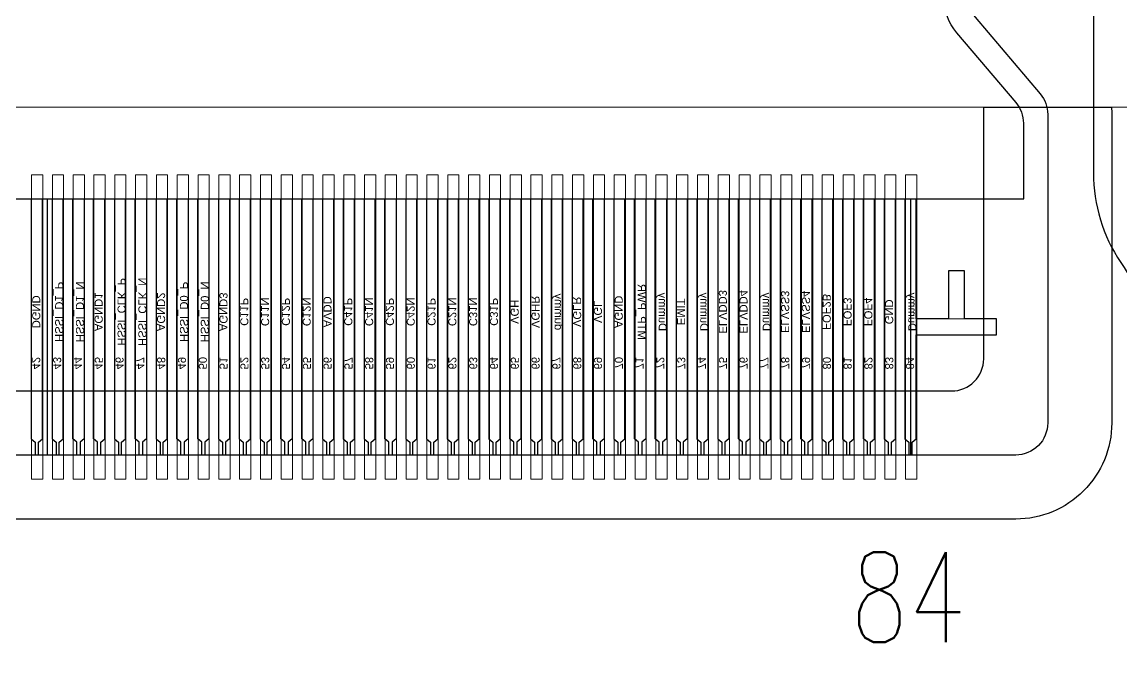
# Model space of a CAD drawing. Header units: millimetres. Extents: x 2678 to 7528, y -1679 to -1155.
# Drawn here: x 3652.85 to 3659.71, y -1283.55 to -1279.49 of the extents above; entities that cross this region are included whole.
import ezdxf
from ezdxf.enums import TextEntityAlignment as Align

# ---------------------------------------------------------------- set-up
doc = ezdxf.new("R2010")
doc.units = ezdxf.units.MM
for name, color, linetype in [('01 Copper', 3, 'Continuous'), ('03 Solder Resist', 6, 'Continuous'), ('06 Cutline', 4, 'Continuous'), ('09 Center_line', 1, 'Continuous'), ('13 OL no.', 190, 'Continuous'), ('14 OL name', 220, 'Continuous'), ('FPC-TP', 32, 'Continuous'), ('LCM-FPC', 30, 'Continuous')]:
    doc.layers.add(name, color=color, linetype=linetype)
doc.layers.add('Dim', color=3, linetype='Continuous', lineweight=13)
doc.styles.add('CCN-1', font='', dxfattribs={"width": 0.85})
doc.styles.get("Standard").update_dxf_attribs({"font": 'arial.ttf'})
doc.styles.add('W0$08', font='simplex', dxfattribs={"width": 0.75})
doc.styles.get('CCN-1').set_extended_font_data('SimSun')
doc.dimstyles.new('DIM-CCN', dxfattribs={"dimscale": 0.9, "dimtxt": 1.7, "dimasz": 1.2, "dimexe": 1.5, "dimexo": 0.5, "dimgap": 0.3, "dimtad": 1, "dimzin": 0, "dimdsep": 46, "dimtxsty": 'CCN-1', "dimblk": 'OPEN30', "dimcen": 0.05, "dimclrd": 256, "dimclre": 256, "dimclrt": 7, "dimadec": 0, "dimazin": 0, "dimtfac": 1, "dimtofl": 0, "dimtmove": 0, "dimatfit": 3, "dimldrblk": 'OPEN30', "dimfxl": 1, "dimtolj": 1, "dimtzin": 0, "dimlwd": -1, "dimlwe": -1, "dimarcsym": 0})

# ---------------------------------------------------------------- blocks, each defined once
blk = doc.blocks.new('WQT3T')
at = {"layer": '01 Copper'}
for points in [[(3327.157, -688.1193), (3327.157, -688.0393), (3327.132, -688.0193), (3327.132, -687.3693), (3326.6298, -687.3693), (3326.6298, -687.2693), (3326.8298, -687.2693), (3326.8298, -686.9693), (3326.9298, -686.9693), (3326.9298, -687.2693), (3327.132, -687.2693), (3327.132, -686.5193)], [(3327.202, -686.5193), (3327.202, -688.0193), (3327.177, -688.0393), (3327.177, -688.1193)], [(3327.2869, -688.1193), (3327.2869, -688.0393), (3327.2619, -688.0193), (3327.2619, -686.5193)], [(3327.3319, -686.5193), (3327.3319, -688.0193), (3327.3069, -688.0393), (3327.3069, -688.1193)], [(3327.4169, -688.1193), (3327.4169, -688.0393), (3327.3919, -688.0193), (3327.3919, -686.5193)], [(3327.4369, -688.1193), (3327.4369, -688.0393), (3327.4619, -688.0193), (3327.4619, -686.5193)], [(3327.5468, -688.1193), (3327.5468, -688.0393), (3327.5218, -688.0193), (3327.5218, -686.5193)], [(3327.5918, -686.5193), (3327.5918, -688.0193), (3327.5668, -688.0393), (3327.5668, -688.1193)], [(3327.6768, -688.1193), (3327.6768, -688.0393), (3327.6518, -688.0193), (3327.6518, -686.5193)], [(3327.7218, -686.5193), (3327.7218, -688.0193), (3327.6968, -688.0393), (3327.6968, -688.1193)], [(3327.8067, -688.1193), (3327.8067, -688.0393), (3327.7817, -688.0193), (3327.7817, -686.5193)], [(3327.8267, -688.1193), (3327.8267, -688.0393), (3327.8517, -688.0193), (3327.8517, -686.5193)], [(3327.9117, -686.5193), (3327.9117, -688.0193), (3327.9367, -688.0393), (3327.9367, -688.1193)], [(3327.9817, -686.5193), (3327.9817, -688.0193), (3327.9567, -688.0393), (3327.9567, -688.1193)], [(3328.0666, -688.1193), (3328.0666, -688.0393), (3328.0416, -688.0193), (3328.0416, -686.5193)], [(3328.1116, -686.5193), (3328.1116, -688.0193), (3328.0866, -688.0393), (3328.0866, -688.1193)], [(3328.1716, -686.5193), (3328.1716, -688.0193), (3328.1966, -688.0393), (3328.1966, -688.1193)], [(3328.2166, -688.1193), (3328.2166, -688.0393), (3328.2416, -688.0193), (3328.2416, -686.5193)], [(3328.3016, -686.5193), (3328.3016, -688.0193), (3328.3266, -688.0393), (3328.3266, -688.1193)], [(3328.3716, -686.5193), (3328.3716, -688.0193), (3328.3466, -688.0393), (3328.3466, -688.1193)], [(3328.4565, -688.1193), (3328.4565, -688.0393), (3328.4315, -688.0193), (3328.4315, -686.5193)], [(3328.5015, -686.5193), (3328.5015, -688.0193), (3328.4765, -688.0393), (3328.4765, -688.1193)], [(3328.5615, -686.5193), (3328.5615, -688.0193), (3328.5865, -688.0393), (3328.5865, -688.1193)], [(3328.6315, -686.5193), (3328.6315, -688.0193), (3328.6065, -688.0393), (3328.6065, -688.1193)], [(3328.6914, -686.5193), (3328.6914, -688.0193), (3328.7164, -688.0393), (3328.7164, -688.1193)], [(3328.7364, -688.1193), (3328.7364, -688.0393), (3328.7614, -688.0193), (3328.7614, -686.5193)], [(3328.8214, -686.5193), (3328.8214, -688.0193), (3328.8464, -688.0393), (3328.8464, -688.1193)], [(3328.8664, -688.1193), (3328.8664, -688.0393), (3328.8914, -688.0193), (3328.8914, -686.5193)], [(3328.9763, -688.1193), (3328.9763, -688.0393), (3328.9513, -688.0193), (3328.9513, -686.5193)], [(3329.0213, -686.5193), (3329.0213, -688.0193), (3328.9963, -688.0393), (3328.9963, -688.1193)], [(3329.0813, -686.5193), (3329.0813, -688.0193), (3329.1063, -688.0393), (3329.1063, -688.1193)], [(3329.1263, -688.1193), (3329.1263, -688.0393), (3329.1513, -688.0193), (3329.1513, -686.5193)], [(3329.2362, -688.1193), (3329.2362, -688.0393), (3329.2112, -688.0193), (3329.2112, -686.5193)], [(3329.2812, -686.5193), (3329.2812, -688.0193), (3329.2562, -688.0393), (3329.2562, -688.1193)], [(3329.3662, -688.1193), (3329.3662, -688.0393), (3329.3412, -688.0193), (3329.3412, -686.5193)], [(3329.4112, -686.5193), (3329.4112, -688.0193), (3329.3862, -688.0393), (3329.3862, -688.1193)], [(3329.4961, -688.1193), (3329.4961, -688.0393), (3329.4711, -688.0193), (3329.4711, -686.5193)], [(3329.5411, -686.5193), (3329.5411, -688.0193), (3329.5161, -688.0393), (3329.5161, -688.1193)], [(3329.6011, -686.5193), (3329.6011, -688.0193), (3329.6261, -688.0393), (3329.6261, -688.1193)], [(3329.6461, -688.1193), (3329.6461, -688.0393), (3329.6711, -688.0193), (3329.6711, -686.5193)], [(3329.7561, -688.1193), (3329.7561, -688.0393), (3329.7311, -688.0193), (3329.7311, -686.5193)], [(3329.8011, -686.5193), (3329.8011, -688.0193), (3329.7761, -688.0393), (3329.7761, -688.1193)], [(3329.886, -688.1193), (3329.886, -688.0393), (3329.861, -688.0193), (3329.861, -686.5193)], [(3329.931, -686.5193), (3329.931, -688.0193), (3329.906, -688.0393), (3329.906, -688.1193)], [(3330.016, -688.1193), (3330.016, -688.0393), (3329.991, -688.0193), (3329.991, -686.5193)], [(3330.061, -686.5193), (3330.061, -688.0193), (3330.036, -688.0393), (3330.036, -688.1193)], [(3330.1459, -688.1193), (3330.1459, -688.0393), (3330.1209, -688.0193), (3330.1209, -686.5193)], [(3330.1909, -686.5193), (3330.1909, -688.0193), (3330.1659, -688.0393), (3330.1659, -688.1193)], [(3330.2759, -688.1193), (3330.2759, -688.0393), (3330.2509, -688.0193), (3330.2509, -686.5193)], [(3330.3209, -686.5193), (3330.3209, -688.0193), (3330.2959, -688.0393), (3330.2959, -688.1193)], [(3330.3808, -686.5193), (3330.3808, -688.0193), (3330.4058, -688.0393), (3330.4058, -688.1193)], [(3330.4258, -688.1193), (3330.4258, -688.0393), (3330.4508, -688.0193), (3330.4508, -686.5193)], [(3330.5358, -688.1193), (3330.5358, -688.0393), (3330.5108, -688.0193), (3330.5108, -686.5193)], [(3330.5808, -686.5193), (3330.5808, -688.0193), (3330.5558, -688.0393), (3330.5558, -688.1193)], [(3330.6657, -688.1193), (3330.6657, -688.0393), (3330.6407, -688.0193), (3330.6407, -686.5193)], [(3330.7107, -686.5193), (3330.7107, -688.0193), (3330.6857, -688.0393), (3330.6857, -688.1193)], [(3330.7957, -688.1193), (3330.7957, -688.0393), (3330.7707, -688.0193), (3330.7707, -686.5193)], [(3330.8407, -686.5193), (3330.8407, -688.0193), (3330.8157, -688.0393), (3330.8157, -688.1193)], [(3330.9006, -686.5193), (3330.9006, -688.0193), (3330.9256, -688.0393), (3330.9256, -688.1193)], [(3330.9456, -688.1193), (3330.9456, -688.0393), (3330.9706, -688.0193), (3330.9706, -686.5193)], [(3331.0306, -686.5193), (3331.0306, -688.0193), (3331.0556, -688.0393), (3331.0556, -688.1193)], [(3331.0756, -688.1193), (3331.0756, -688.0393), (3331.1006, -688.0193), (3331.1006, -686.5193)], [(3331.1856, -688.1193), (3331.1856, -688.0393), (3331.1606, -688.0193), (3331.1606, -686.5193)], [(3331.2306, -686.5193), (3331.2306, -688.0193), (3331.2056, -688.0393), (3331.2056, -688.1193)], [(3331.3155, -688.1193), (3331.3155, -688.0393), (3331.2905, -688.0193), (3331.2905, -686.5193)], [(3331.3605, -686.5193), (3331.3605, -688.0193), (3331.3355, -688.0393), (3331.3355, -688.1193)], [(3331.4205, -686.5193), (3331.4205, -688.0193), (3331.4455, -688.0393), (3331.4455, -688.1193)], [(3331.4905, -686.5193), (3331.4905, -688.0193), (3331.4655, -688.0393), (3331.4655, -688.1193)], [(3331.5504, -686.5193), (3331.5504, -688.0193), (3331.5754, -688.0393), (3331.5754, -688.1193)], [(3331.5954, -688.1193), (3331.5954, -688.0393), (3331.6204, -688.0193), (3331.6204, -686.5193)], [(3331.6804, -686.5193), (3331.6804, -688.0193), (3331.7054, -688.0393), (3331.7054, -688.1193)], [(3331.7254, -688.1193), (3331.7254, -688.0393), (3331.7504, -688.0193), (3331.7504, -686.5193)], [(3331.8353, -688.1193), (3331.8353, -688.0393), (3331.8103, -688.0193), (3331.8103, -686.5193)], [(3331.8803, -686.5193), (3331.8803, -688.0193), (3331.8553, -688.0393), (3331.8553, -688.1193)], [(3331.9403, -686.5193), (3331.9403, -688.0193), (3331.9653, -688.0393), (3331.9653, -688.1193)], [(3331.9853, -688.1193), (3331.9853, -688.0393), (3332.0103, -688.0193), (3332.0103, -686.5193)], [(3332.0952, -688.1193), (3332.0952, -688.0393), (3332.0702, -688.0193), (3332.0702, -686.5193)], [(3332.1402, -686.5193), (3332.1402, -688.0193), (3332.1152, -688.0393), (3332.1152, -688.1193)], [(3332.2252, -688.1193), (3332.2252, -688.0393), (3332.2002, -688.0193), (3332.2002, -686.5193)], [(3332.2452, -688.1193), (3332.2452, -688.0393), (3332.2702, -688.0193), (3332.2702, -686.5193)], [(3332.3301, -686.5193), (3332.3301, -688.0193), (3332.3551, -688.0393), (3332.3551, -688.1193)], [(3332.3751, -688.1193), (3332.3751, -688.0393), (3332.4001, -688.0193), (3332.4001, -686.5193)], [(3332.4851, -688.1193), (3332.4851, -688.0393), (3332.4601, -688.0193), (3332.4601, -686.5193)], [(3332.5301, -686.5193), (3332.5301, -688.0193), (3332.5051, -688.0393), (3332.5051, -688.1193)], [(3332.6151, -688.1193), (3332.6151, -688.0393), (3332.5901, -688.0193), (3332.5901, -686.5193)], [(3332.6601, -686.5193), (3332.6601, -688.0193), (3332.6351, -688.0393), (3332.6351, -688.1193)]]:
    blk.add_lwpolyline(points, dxfattribs=at)
at = {"layer": '03 Solder Resist'}
blk.add_lwpolyline([(3337.8701, -681.4615, 0.081869), (3337.8886, -681.5738), (3338.1495, -682.3437, -0.081869), (3338.1601, -682.4079), (3338.1601, -685.2564, 0.177691), (3338.2432, -685.4828), (3338.6126, -685.9184, -0.177691), (3338.6601, -686.0477), (3338.6601, -686.5193), (3326.4601, -686.5193), (3326.4601, -686.0477, -0.177691), (3326.5076, -685.9184), (3326.877, -685.4828, 0.177691), (3326.9601, -685.2564), (3326.9601, -682.4079, -0.081869), (3326.9707, -682.3437), (3327.2316, -681.5738, 0.081869), (3327.2501, -681.4615), (3327.2501, -679.0869), (3337.8701, -679.0869)], format="xyb", close=True, dxfattribs=at)
at = {"layer": '06 Cutline', "linetype": 'Continuous'}
blk.add_lwpolyline([(3338.0986, -678.5269), (3327.0216, -678.5269, 0.414214), (3326.9216, -678.6269), (3326.9216, -678.8392, 0.155127), (3326.9583, -678.9547), (3327.0634, -679.1033, -0.155127), (3327.1001, -679.2188), (3327.1001, -681.4615, -0.081869), (3327.0895, -681.5257), (3326.8207, -682.3189, 0.081869), (3326.8101, -682.3831), (3326.8101, -685.2564, -0.177691), (3326.7626, -685.3858), (3326.3576, -685.8633, 0.177691), (3326.3101, -685.9927), (3326.3101, -687.9193, 0.414214), (3326.5101, -688.1193), (3338.6101, -688.1193, 0.414214)], format="xyb", dxfattribs=at)
at = {"layer": '09 Center_line'}
blk.add_line((3327.167, -686.5193), (3327.167, -688.1191), dxfattribs=at)
at = {"layer": '09 Center_line', "color": 1, "linetype": 'Continuous'}
blk.add_line((3332.5601, -686.5193), (3332.5601, -688.1193), dxfattribs=at)
at = {"layer": '13 OL no.'}
for s, p in [('84', (3327.195, -687.5458)), ('83', (3327.3249, -687.5458)), ('82', (3327.4549, -687.5458)), ('81', (3327.5848, -687.5458)), ('80', (3327.7148, -687.5458)), ('79', (3327.8447, -687.5458)), ('78', (3327.9747, -687.5458)), ('77', (3328.1046, -687.5458)), ('76', (3328.2346, -687.5458)), ('75', (3328.3637, -687.5458)), ('74', (3328.4952, -687.5458)), ('73', (3328.6244, -687.5458)), ('72', (3328.7553, -687.5458)), ('71', (3328.8852, -687.5458)), ('70', (3329.0143, -687.5458)), ('69', (3329.1443, -687.5458)), ('68', (3329.2742, -687.5458)), ('67', (3329.4042, -687.5458)), ('66', (3329.5341, -687.5458)), ('65', (3329.6641, -687.5458)), ('64', (3329.7941, -687.5458)), ('63', (3329.924, -687.5458)), ('62', (3330.054, -687.5458)), ('61', (3330.1839, -687.5458)), ('60', (3330.3139, -687.5458)), ('59', (3330.4438, -687.5458)), ('58', (3330.5738, -687.5458)), ('57', (3330.7029, -687.5458)), ('56', (3330.8337, -687.5458)), ('55', (3330.9628, -687.5458)), ('54', (3331.0934, -687.5458)), ('53', (3331.2235, -687.5458)), ('52', (3331.3535, -687.5458)), ('51', (3331.4835, -687.5458)), ('50', (3331.6134, -687.5458)), ('49', (3331.7434, -687.5458)), ('48', (3331.8733, -687.5458)), ('47', (3332.0039, -687.5458)), ('46', (3332.1332, -687.5458)), ('45', (3332.263, -687.5458)), ('44', (3332.3938, -687.5458)), ('43', (3332.5231, -687.5458)), ('42', (3332.6539, -687.5458))]:
    blk.add_text(s, height=0.05, rotation=90, dxfattribs=at).set_placement(p, align=Align.CENTER)
at = {"layer": '14 OL name'}
for s, p in [('MTP_PWR', (3328.8711, -687.2251)), ('HSSI_D0_N', (3331.601, -687.2251)), ('HSSI_D0_P', (3331.731, -687.2251)), ('HSSI_CLK_N', (3331.9909, -687.2251)), ('HSSI_CLK_P', (3332.1209, -687.2251)), ('HSSI_D1_N', (3332.3808, -687.2251)), ('HSSI_D1_P', (3332.5107, -687.2251)), ('Dummy', (3327.1809, -687.2251)), ('FOF2B', (3327.7155, -687.2251)), ('ELVSS4', (3327.8454, -687.2251)), ('ELVSS3', (3327.9753, -687.2251)), ('Dummy', (3328.0906, -687.2251)), ('ELVDD4', (3328.2353, -687.2251)), ('ELVDD3', (3328.3645, -687.2251)), ('Dummy', (3328.4805, -687.2251)), ('Dummy', (3328.7404, -687.2251)), ('dummy', (3329.3901, -687.2251)), ('AGND3', (3331.4841, -687.2251)), ('AGND2', (3331.874, -687.2251)), ('AGND1', (3332.2638, -687.2251)), ('GND', (3327.3256, -687.2251)), ('FOF4', (3327.4556, -687.2251)), ('FOF3', (3327.5855, -687.2251)), ('EMIT', (3328.6251, -687.2251)), ('AGND', (3329.015, -687.2251)), ('VGL', (3329.1449, -687.2251)), ('VGLR', (3329.2749, -687.2251)), ('VGHR', (3329.5348, -687.2251)), ('VGH', (3329.6648, -687.2251)), ('C31P', (3329.7947, -687.2251)), ('C31N', (3329.9246, -687.2251)), ('C21N', (3330.0546, -687.2251)), ('C21P', (3330.1846, -687.2251)), ('C42N', (3330.3145, -687.2251)), ('C42P', (3330.4445, -687.2251)), ('C41N', (3330.5744, -687.2251)), ('C41P', (3330.7044, -687.2251)), ('AVDD', (3330.8343, -687.2251)), ('C12N', (3330.9643, -687.2251)), ('C12P', (3331.0942, -687.2251)), ('C11N', (3331.2242, -687.2251)), ('C11P', (3331.3542, -687.2251)), ('DGND', (3332.6537, -687.2251))]:
    blk.add_text(s, height=0.05, rotation=90, dxfattribs=at).set_placement(p, align=Align.CENTER)
blk = doc.blocks.new('*U110')
at = {"layer": 'LCM-FPC', "color": 1, "lineweight": 5}
blk.add_lwpolyline([(-0.035, 0.95), (0.035, 0.95), (0.035, -0.95), (-0.035, -0.95)], close=True, dxfattribs=at)
blk = doc.blocks.new('*U111')
at = {"color": 0, "linetype": 'ByBlock', "lineweight": -2}
for p in [(5.33, 0), (5.46, 0), (5.59, 0), (5.72, 0), (5.85, 0), (5.98, 0), (6.11, 0), (6.24, 0), (6.37, 0), (6.5, 0), (6.63, 0), (6.76, 0), (6.89, 0), (7.02, 0), (7.15, 0), (7.28, 0), (7.41, 0), (7.54, 0), (7.67, 0), (7.8, 0), (7.93, 0), (8.06, 0), (8.19, 0), (8.32, 0), (8.45, 0), (8.58, 0), (8.71, 0), (8.84, 0), (8.97, 0), (9.1, 0), (9.23, 0), (9.36, 0), (9.49, 0), (9.62, 0), (9.75, 0), (9.88, 0), (10.01, 0), (10.14, 0), (10.27, 0), (10.4, 0), (10.53, 0), (10.66, 0), (10.79, 0)]:
    blk.add_blockref('*U110', p, dxfattribs=at)
blk = doc.blocks.new('_Open30')
at = {"color": 0, "linetype": 'ByBlock', "lineweight": -2}
for p, q in [((-1, 0.2679), (0, 0)), ((0, 0), (-1, -0.2679)), ((0, 0), (-1, 0))]:
    blk.add_line(p, q, dxfattribs=at)
blk = doc.blocks.new('*D174')
at = {"layer": 'Defpoints', "color": 0}
for p in [(3653.0362, -1271.316), (3644.1465, -1274.0068), (3653.0362, -1274.0068)]:
    blk.add_point(p, dxfattribs=at)
at = {"layer": 'Dim'}
for p, q in [((3644.1465, -1270.236), (3644.1465, -1269.156)), ((3652.5862, -1271.316), (3642.7965, -1271.316)), ((3652.5862, -1274.0068), (3642.7965, -1274.0068)), ((3644.1465, -1275.0868), (3644.1465, -1280.2305))]:
    blk.add_line(p, q, dxfattribs=at)
at = {"layer": 'Dim', "xscale": 1.08, "yscale": 1.08, "zscale": 1.08}
for p, rotation in [((3644.1465, -1271.316), 270), ((3644.1465, -1274.0068), 90)]:
    blk.add_blockref('_Open30', p, dxfattribs=dict(at, rotation=rotation))
at = {"layer": 'Dim', "color": 7, "insert": (3643.1115, -1278.1987), "char_height": 1.53, "attachment_point": 5, "rotation": 90, "style": 'CCN-1'}
blk.add_mtext('\\A1;2.69', dxfattribs=at)

msp = doc.modelspace()

# ---------------------------------------------------------------- linework, layer by layer
at = {"linetype": 'Continuous'}
msp.add_lwpolyline([(3647.1558, -1280.0269), (3647.1558, -1281.5984, 0.414214), (3647.3558, -1281.7984), (3658.6558, -1281.7984, 0.414214), (3658.8558, -1281.5984), (3658.8558, -1280.0269), (3659.6541, -1280.0269, -0.018749), (3659.6558, -1280.0718), (3659.6558, -1281.9984, -0.414214), (3659.0558, -1282.5984), (3646.9558, -1282.5984, -0.414214), (3646.3558, -1281.9984), (3646.3558, -1280.0718, -0.018749), (3646.3575, -1280.0269)], format="xyb", close=True, dxfattribs=at)
at = {"layer": 'FPC-TP', "color": 60}
msp.add_lwpolyline([(3664.7132, -1272.058), (3652.9547, -1272.058), (3652.9547, -1272.416, 0.364941), (3653.2037, -1272.7116), (3656.3292, -1273.1857, 0.042803), (3656.4143, -1273.193), (3658.2292, -1273.193, -0.198902), (3658.9363, -1273.4859), (3659.3948, -1273.9444, -0.198923), (3659.5412, -1274.2979), (3659.5412, -1280.436, 0.149582), (3659.7125, -1280.9957, -0.149582), (3659.8837, -1281.5553)], format="xyb", dxfattribs=at)
at = {"layer": 'FPC-TP'}
msp.add_lwpolyline([(3663.6402, -1272.058), (3654.0277, -1272.058), (3654.0277, -1272.6399, 0.380745), (3654.2046, -1272.8386), (3658.3921, -1273.1168, -0.115047), (3658.6093, -1273.1829), (3658.634, -1273.1981), (3658.6577, -1273.2148), (3658.6804, -1273.2327), (3658.7125, -1273.2621), (3659.3948, -1273.9444, -0.198923), (3659.5412, -1274.2979), (3659.5412, -1280.436, 0.149582), (3659.7125, -1280.9957, -0.149582), (3659.8837, -1281.5553)], format="xyb", dxfattribs=at)
at = {"layer": 'LCM-FPC', "lineweight": 5}
msp.add_lwpolyline([(3648.0051, -1298.747, -0.414214), (3648.5051, -1299.247), (3648.5051, -1317.012, -0.414214), (3648.0051, -1317.506), (3647.5051, -1317.506, 0.414214), (3647.0051, -1318.006), (3647.0051, -1320.806, 0.414214), (3647.5051, -1321.306), (3654.5051, -1321.306, 0.414214), (3655.0051, -1320.806), (3655.0051, -1318.006, 0.414214), (3654.5051, -1317.506), (3654.0051, -1317.506, -0.414214), (3653.5051, -1317.012), (3653.5051, -1299.247, -0.414214), (3654.0051, -1298.747), (3666.7702, -1298.747, 0.41424), (3667.2702, -1298.247), (3667.2687, -1280.5268, 0.414187), (3666.7687, -1280.0269), (3639.3451, -1280.0269, 0.414214), (3638.8451, -1280.5269), (3638.8451, -1298.247, 0.414214), (3639.3451, -1298.747)], format="xyb", close=True, dxfattribs=at)
at = {"layer": 'LCM-FPC', "color": 1, "lineweight": 5}
for points in [[(3658.6361, -1281.0484), (3658.7361, -1281.0484), (3658.7361, -1281.3484), (3658.6361, -1281.3484)], [(3658.4339, -1281.3484), (3658.9361, -1281.3484), (3658.9361, -1281.4484), (3658.4339, -1281.4484)]]:
    msp.add_lwpolyline(points, close=True, dxfattribs=at)

# ---------------------------------------------------------------- block references
at = {"color": 42}
msp.add_blockref('*U111', (3647.6127, -1281.3984), dxfattribs=at)
at = {"layer": 'Dim', "color": 42, "xscale": -1}
msp.add_blockref('WQT3T', (6985.5659, -594.0791), dxfattribs=at)

# ---------------------------------------------------------------- texts
at = {"color": 1, "style": 'W0$08', "width": 0.75}
msp.add_text('84', height=0.56, dxfattribs=at).set_placement((3658.0244, -1283.3662))

# ---------------------------------------------------------------- dimensions: what is measured, and where the dimension line sits
at = {"layer": 'Dim'}
dim = msp.add_linear_dim(base=(3644.1465, -1274.0068), p1=(3653.0362, -1271.316), p2=(3653.0362, -1274.0068), angle=90, dimstyle='DIM-CCN', override={"dimarcsym": 1}, dxfattribs=at)
dim.commit()
dim.dimension.update_dxf_attribs({"geometry": '*D174', "text_midpoint": (3643.1115, -1278.1987)})

doc.saveas('drawing.dxf')
